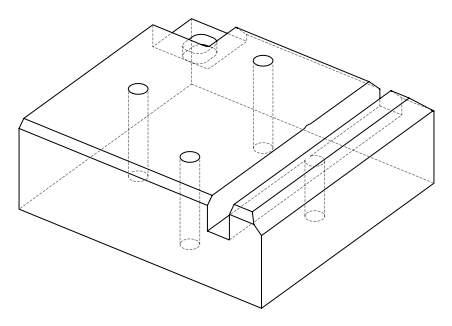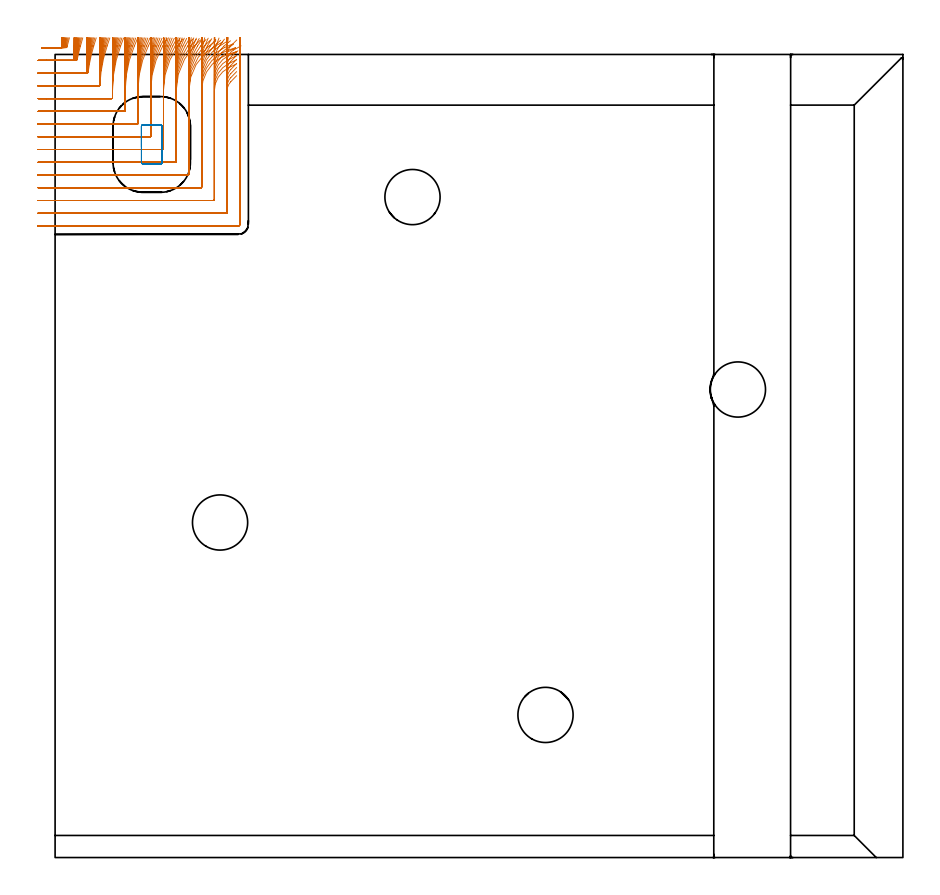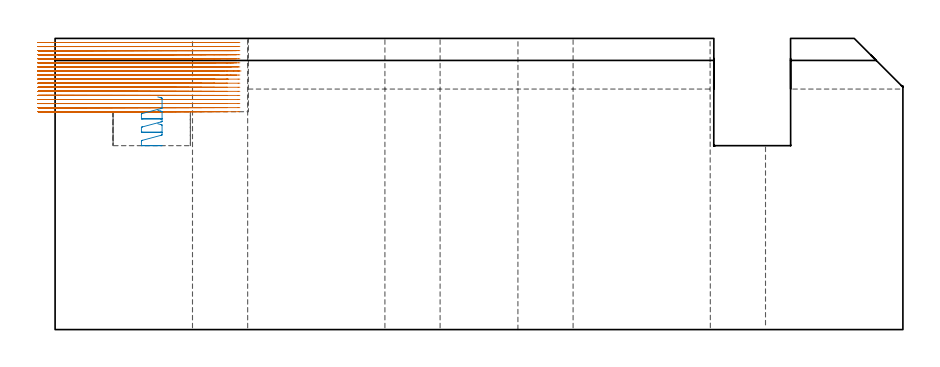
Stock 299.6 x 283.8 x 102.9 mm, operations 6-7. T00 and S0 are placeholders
(PLAN: 24 operations, 15 tool changes, 95.4 min)
(1 AREA_MILL | FG_CHAMFER_SURFACE | UGT0205_001 | 9.46 min | 28813 mm3)
(2 AREA_MILL_1 | FG_CHAMFER_SURFACE_1 | UGT0205_001 | 5.8 min | 7225 mm3)
(3 AREA_MILL_2 | FG_CHAMFER_SURFACE_2 | UGT0205_001 | 2.02 min | 7585 mm3)
(4 AREA_MILL_3 | FG_CHAMFER_SURFACE_3 | UGT0205_001 | 15.46 min | 40186 mm3)
(5 AREA_MILL_4 | FG_CHAMFER_SURFACE_4 | UGT0205_001 | 0.86 min | 931 mm3)
(6 MILL_CORNER_NOTCH_RECTANGULAR | CORNER_NOTCH_RECTANGULAR | NXT0201_008 | Follow Part, ap 1.5, ae 75% | 46.29 min | 111219 mm3)
(7 MILL_RECTANGULAR_POCKET | POCKET_RECTANGULAR_STRAIGHT | UGT0201_094 | Follow Part, ap 5, ae 75% | 0.62 min | 9936 mm3)
(8 MILL_RECTANGULAR_SLOT | SLOT_RECTANGULAR | UGT0201_094 | Follow Part, ap 5, ae 75% | 10.64 min | 289106 mm3)
(9 SPOT_DRILL | STEP1HOLE | NXT0321_9005460120000 | 0.05 min | 0 mm3)
(10 SPOT_DRILL_1 | STEP1HOLE_1 | NXT0321_9005460120000 | 0.05 min | 214 mm3)
(11 SPOT_DRILL_2 | STEP1HOLE_2 | NXT0321_9005460120000 | 0.05 min | 222 mm3)
(12 SPOT_DRILL_3 | STEP1HOLE_3 | NXT0321_9005460120000 | 0.05 min | 203 mm3)
(13 DRILL_BLIND_HOLE_INTO_CENTER | STEP1HOLE | UGT0301_198 | 0.06 min | 0 mm3)
(14 GUN_DRILL_THROUGH_HOLE | STEP1HOLE | UGT0307_003 | 0.52 min | 2437 mm3)
(15 SPADE_DRILL_TO_ENLARGE_THROUGH_HOLE | STEP1HOLE | UGT0306_010 | 0.44 min | 16932 mm3)
(16 DRILL_BLIND_HOLE_INTO_CENTER_1 | STEP1HOLE_1 | UGT0301_198 | 0.06 min | 366 mm3)
(17 GUN_DRILL_THROUGH_HOLE_1 | STEP1HOLE_1 | UGT0307_003 | 0.52 min | 3570 mm3)
(18 SPADE_DRILL_TO_ENLARGE_THROUGH_HOLE_1 | STEP1HOLE_1 | UGT0306_010 | 0.44 min | 26542 mm3)
(19 DRILL_BLIND_HOLE_INTO_CENTER_2 | STEP1HOLE_2 | UGT0301_198 | 0.06 min | 400 mm3)
(20 GUN_DRILL_THROUGH_HOLE_2 | STEP1HOLE_2 | UGT0307_003 | 0.52 min | 3532 mm3)
(21 SPADE_DRILL_TO_ENLARGE_THROUGH_HOLE_2 | STEP1HOLE_2 | UGT0306_010 | 0.44 min | 26570 mm3)
(22 DRILL_BLIND_HOLE_INTO_CENTER_3 | STEP1HOLE_3 | UGT0301_198 | 0.06 min | 433 mm3)
(23 GUN_DRILL_THROUGH_HOLE_3 | STEP1HOLE_3 | UGT0307_003 | 0.52 min | 3557 mm3)
(24 SPADE_DRILL_TO_ENLARGE_THROUGH_HOLE_3 | STEP1HOLE_3 | UGT0306_010 | 0.44 min | 26513 mm3)
(TOOL UGT0205_001 | Chamfer Mill 20 x 3 x 45 deg. | D20 FL50 Z2)
(TOOL NXT0201_008 | ENDMILL 6mm [2P460-0600-NA 1630] | D6 FL26 Z6)
(TOOL UGT0201_094 | End mill 20 mm | D20 FL38 Z4)
(TOOL NXT0321_9005460120000 | NC Spot Drill, 142deg, 12mm, Carbide, Uncoated | D12 PA142 FL30 Z2)
(TOOL UGT0301_198 | Twist Drill 7.9 mm | D7.9 PA118 FL73 Z2)
(TOOL UGT0307_003 | Gun Drill 7 mm | D7 PA130 FL24 Z1)
(TOOL UGT0306_010 | Spade Drill 19.5mm | D19.5 PA132 FL10 Z2)
(OP 6 MILL_CORNER_NOTCH_RECTANGULAR)
G17 G21 G94 G90
T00 M6
G54
G17 G0 G90 X-4.8 Y286.2 S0 M3
G43 Z112.9 H1
Z101.461
G94 G1 X-1.8 F250.
X3.928
G3 X4.214 Y286.423 R0.3
G2 X4.31 Y286.8 R63.
G1 X5.062 Y289.704
G0 Z112.9
X-6. Y281.7
Z101.461
G1 X-3.
X7.539 F500.
G3 X7.83 Y281.94 R0.3
G2 X8.97 Y286.8 R58.5
G1 X9.78 Y289.689 F250.
G0 Z112.9
X-6. Y277.2
Z101.461
G1 X-3.
X11.393 F500.
G3 X11.686 Y277.46 R0.3
G2 X13.659 Y286.8 R54.
G1 X14.536 Y289.669 F250.
G0 Z112.9
X-6. Y272.7
Z101.461
G1 X-3.
X15.543 F500.
G3 X15.839 Y272.984 R0.3
G2 X18.385 Y286.8 R49.5
G1 X19.342 Y289.643 F250.
G0 Z112.9
X-6. Y268.2
Z101.461
G1 X-3.
X20.003 F500.
G3 X20.3 Y268.497 R0.3
G1 Y271.013
G2 X23.16 Y286.8 R45.
G1 X24.212 Y289.609 F250.
G0 Z112.9
X-6. Y263.7
Z101.461
G1 X-3.
X24.503 F500.
G3 X24.8 Y263.997 R0.3
G1 Y271.013
G2 X28.003 Y286.8 R40.5
G1 X29.173 Y289.563 F250.
G0 Z112.9
X-6. Y259.2
Z101.461
G1 X-3.
X29.003 F500.
G3 X29.3 Y259.497 R0.3
G1 Y271.013
G2 X32.946 Y286.8 R36.
G1 X34.262 Y289.496 F250.
G0 Z112.9
X-6. Y254.7
Z101.461
G1 X-3.
X33.503 F500.
G3 X33.8 Y254.997 R0.3
G1 Y271.013
G2 X38.041 Y286.8 R31.5
G1 X39.545 Y289.396 F250.
G0 Z112.9
X-6. Y250.2
Z101.461
G1 X-3.
X38.003 F500.
G3 X38.3 Y250.497 R0.3
G1 Y271.013
G2 X43.396 Y286.8 R27.
G1 X45.15 Y289.234 F250.
G0 Z112.9
X-6. Y245.7
Z101.461
G1 X-3.
X42.503 F500.
G3 X42.8 Y245.997 R0.3
G1 Y271.013
G2 X49.268 Y286.8 R22.5
G1 X51.373 Y288.938 F250.
G0 Z112.9
X-6. Y241.2
Z101.461
G1 X-3.
X47.003 F500.
G3 X47.3 Y241.497 R0.3
G1 Y271.013
G2 X56.652 Y286.8 R18.
G1 X59.283 Y288.241 F250.
G0 Z112.9
X-6. Y236.7
Z101.461
G1 X-3.
X51.502 F500.
G3 X51.8 Y236.998 R0.3
G1 Y271.013
G2 X61.298 Y283.907 R13.5
G1 X64.163 Y284.796 F250.
G0 Z112.9
X-6. Y232.2
Z101.461
G1 X-3.
X56.002 F500.
G3 X56.3 Y232.498 R0.3
G1 Y271.013
G2 X61.3 Y279.076 R9.
G1 X63.987 Y280.409 F250.
G0 Z112.9
X-6. Y227.7
Z101.461
G1 X-3.
X60.502 F500.
G3 X60.8 Y227.998 R0.3
G1 Y271.013
G2 X62.071 Y274.148 R4.5
G1 X64.16 Y276.3 F250.
G0 Z112.9
X-6. Y223.2
Z101.461
G1 X-3.
X64.7 F500.
G3 X65.3 Y223.8 R0.6
G1 Y271.013
Y274.013 F250.
G0 Z112.9
X-4.8 Y286.2
Z100.022
G1 X-1.8
X3.581
G3 X3.868 Y286.429 R0.3
G2 X3.954 Y286.8 R63.
G1 X4.637 Y289.721
G0 Z112.9
X-6. Y281.7
Z100.022
G1 X-3.
X7.283 F500.
G3 X7.575 Y281.947 R0.3
G2 X8.585 Y286.8 R58.5
G1 X9.32 Y289.708 F250.
G0 Z112.9
X-6. Y277.2
Z100.022
G1 X-3.
X11.238 F500.
G3 X11.533 Y277.468 R0.3
G2 X13.239 Y286.8 R54.
G1 X14.036 Y289.692 F250.
G0 Z112.9
X-6. Y272.7
Z100.022
G1 X-3.
X15.507 F500.
G3 X15.803 Y272.993 R0.3
G2 X17.923 Y286.8 R49.5
G1 X18.792 Y289.671 F250.
G0 Z112.9
X-6. Y268.2
Z100.022
G1 X-3.
X20.003 F500.
G3 X20.3 Y268.497 R0.3
G1 Y272.46
G2 X22.646 Y286.8 R45.
G1 X23.602 Y289.644 F250.
G0 Z112.9
X-6. Y263.7
Z100.022
G1 X-3.
X24.503 F500.
G3 X24.8 Y263.997 R0.3
G1 Y272.46
G2 X27.424 Y286.8 R40.5
G1 X28.486 Y289.606 F250.
G0 Z112.9
X-6. Y259.2
Z100.022
G1 X-3.
X29.003 F500.
G3 X29.3 Y259.497 R0.3
G1 Y272.46
G2 X32.28 Y286.8 R36.
G1 X33.475 Y289.552 F250.
G0 Z112.9
X-6. Y254.7
Z100.022
G1 X-3.
X33.503 F500.
G3 X33.8 Y254.997 R0.3
G1 Y272.46
G2 X37.254 Y286.8 R31.5
G1 X38.619 Y289.471 F250.
G0 Z112.9
X-6. Y250.2
Z100.022
G1 X-3.
X38.003 F500.
G3 X38.3 Y250.497 R0.3
G1 Y272.46
G2 X42.423 Y286.8 R27.
G1 X44.017 Y289.342 F250.
G0 Z112.9
X-6. Y245.7
Z100.022
G1 X-3.
X42.503 F500.
G3 X42.8 Y245.997 R0.3
G1 Y272.46
G2 X47.962 Y286.8 R22.5
G1 X49.874 Y289.112 F250.
G0 Z112.9
X-6. Y241.2
Z100.022
G1 X-3.
X47.003 F500.
G3 X47.3 Y241.497 R0.3
G1 Y272.46
G2 X54.421 Y286.8 R18.
G1 X56.811 Y288.613 F250.
G0 Z112.9
X-6. Y236.7
Z100.022
G1 X-3.
X51.502 F500.
G3 X51.8 Y236.998 R0.3
G1 Y272.46
G2 X60.935 Y285.234 R13.5
G1 X63.774 Y286.204 F250.
G0 Z112.9
X-6. Y232.2
Z100.022
G1 X-3.
X56.002 F500.
G3 X56.3 Y232.498 R0.3
G1 Y272.46
G2 X61.3 Y280.522 R9.
G1 X63.987 Y281.855 F250.
G0 Z112.9
X-6. Y227.7
Z100.022
G1 X-3.
X60.502 F500.
G3 X60.8 Y227.998 R0.3
G1 Y272.46
G2 X62.072 Y275.595 R4.5
G1 X64.162 Y277.747 F250.
G0 Z112.9
X-6. Y223.2
Z100.022
G1 X-3.
X64.7 F500.
G3 X65.3 Y223.8 R0.6
G1 Y272.46
Y275.46 F250.
G0 Z112.9
X-4.8 Y286.2
Z98.583
G1 X-1.8
X3.271
G3 X3.56 Y286.436 R0.3
G2 X3.635 Y286.8 R63.
G1 X4.249 Y289.736
G0 Z112.9
X-6. Y281.7
Z98.583
G1 X-3.
X7.065 F500.
G3 X7.357 Y281.955 R0.3
G2 X8.24 Y286.8 R58.5
G1 X8.902 Y289.726 F250.
G0 Z112.9
X-6. Y277.2
Z98.583
G1 X-3.
X11.123 F500.
G3 X11.419 Y277.476 R0.3
G2 X12.864 Y286.8 R54.
G1 X13.58 Y289.713 F250.
G0 Z112.9
X-6. Y272.7
Z98.583
G1 X-3.
X15.504 F500.
G3 X15.8 Y272.996 R0.3
G1 Y273.899
G2 X17.511 Y286.8 R49.5
G1 X18.293 Y289.696 F250.
G0 Z112.9
X-6. Y268.2
Z98.583
G1 X-3.
X20.003 F500.
G3 X20.3 Y268.497 R0.3
G1 Y273.899
G2 X22.189 Y286.8 R45.
G1 X23.049 Y289.674 F250.
G0 Z112.9
X-6. Y263.7
Z98.583
G1 X-3.
X24.503 F500.
G3 X24.8 Y263.997 R0.3
G1 Y273.899
G2 X26.91 Y286.8 R40.5
G1 X27.865 Y289.644 F250.
G0 Z112.9
X-6. Y259.2
Z98.583
G1 X-3.
X29.003 F500.
G3 X29.3 Y259.497 R0.3
G1 Y273.899
G2 X31.691 Y286.8 R36.
G1 X32.766 Y289.601 F250.
G0 Z112.9
X-6. Y254.7
Z98.583
G1 X-3.
X33.503 F500.
G3 X33.8 Y254.997 R0.3
G1 Y273.899
G2 X36.563 Y286.8 R31.5
G1 X37.792 Y289.537 F250.
G0 Z112.9
X-6. Y250.2
Z98.583
G1 X-3.
X38.003 F500.
G3 X38.3 Y250.497 R0.3
G1 Y273.899
G2 X41.581 Y286.8 R27.
G1 X43.015 Y289.435 F250.
G0 Z112.9
X-6. Y245.7
Z98.583
G1 X-3.
X42.503 F500.
G3 X42.8 Y245.997 R0.3
G1 Y273.899
G2 X46.866 Y286.8 R22.5
G1 X48.586 Y289.258 F250.
G0 Z112.9
X-6. Y241.2
Z98.583
G1 X-3.
X47.003 F500.
G3 X47.3 Y241.497 R0.3
G1 Y273.899
G2 X52.747 Y286.8 R18.
G1 X54.897 Y288.892 F250.
G0 Z112.9
X-6. Y236.7
Z98.583
G1 X-3.
X51.502 F500.
G3 X51.8 Y236.998 R0.3
G1 Y273.899
G2 X59.961 Y286.299 R13.5
G1 X62.716 Y287.485 F250.
G0 Z112.9
X-6. Y232.2
Z98.583
G1 X-3.
X56.002 F500.
G3 X56.3 Y232.498 R0.3
G1 Y273.899
G2 X61.3 Y281.962 R9.
G1 X63.987 Y283.295 F250.
G0 Z112.9
X-6. Y227.7
Z98.583
G1 X-3.
X60.502 F500.
G3 X60.8 Y227.998 R0.3
G1 Y273.899
G2 X62.071 Y277.034 R4.5
G1 X64.161 Y279.186 F250.
G0 Z112.9
X-6. Y223.2
Z98.583
G1 X-3.
X64.7 F500.
G3 X65.3 Y223.8 R0.6
G1 Y273.899
Y276.899 F250.
G0 Z112.9
X-4.8 Y286.2
Z97.144
G1 X-1.8
X2.996
G3 X3.287 Y286.443 R0.3
G2 X3.352 Y286.8 R63.
G1 X3.897 Y289.75
G0 Z112.9
X-6. Y281.7
Z97.144
G1 X-3.
X6.883 F500.
G3 X7.176 Y281.962 R0.3
G2 X7.934 Y286.8 R58.5
G1 X8.522 Y289.742 F250.
G0 Z112.9
X-6. Y277.2
Z97.144
G1 X-3.
X11.047 F500.
G3 X11.343 Y277.484 R0.3
G2 X12.531 Y286.8 R54.
G1 X13.167 Y289.732 F250.
G0 Z112.9
X-6. Y272.7
Z97.144
G1 X-3.
X15.504 F500.
G3 X15.8 Y272.996 R0.3
G1 Y275.337
G2 X17.145 Y286.8 R49.5
G1 X17.84 Y289.718 F250.
G0 Z112.9
X-6. Y268.2
Z97.144
G1 X-3.
X20.003 F500.
G3 X20.3 Y268.497 R0.3
G1 Y275.337
G2 X21.784 Y286.8 R45.
G1 X22.549 Y289.701 F250.
G0 Z112.9
X-6. Y263.7
Z97.144
G1 X-3.
X24.503 F500.
G3 X24.8 Y263.997 R0.3
G1 Y275.337
G2 X26.456 Y286.8 R40.5
G1 X27.305 Y289.677 F250.
G0 Z112.9
X-6. Y259.2
Z97.144
G1 X-3.
X29.003 F500.
G3 X29.3 Y259.497 R0.3
G1 Y275.337
G2 X31.174 Y286.8 R36.
G1 X32.129 Y289.644 F250.
G0 Z112.9
X-6. Y254.7
Z97.144
G1 X-3.
X33.503 F500.
G3 X33.8 Y254.997 R0.3
G1 Y275.337
G2 X35.96 Y286.8 R31.5
G1 X37.051 Y289.594 F250.
G0 Z112.9
X-6. Y250.2
Z97.144
G1 X-3.
X38.003 F500.
G3 X38.3 Y250.497 R0.3
G1 Y275.337
G2 X40.854 Y286.8 R27.
G1 X42.128 Y289.516 F250.
G0 Z112.9
X-6. Y245.7
Z97.144
G1 X-3.
X42.503 F500.
G3 X42.8 Y245.997 R0.3
G1 Y275.337
G2 X45.939 Y286.8 R22.5
G1 X47.467 Y289.382 F250.
G0 Z112.9
X-6. Y241.2
Z97.144
G1 X-3.
X47.003 F500.
G3 X47.3 Y241.497 R0.3
G1 Y275.337
G2 X51.422 Y286.8 R18.
G1 X53.332 Y289.113 F250.
G0 Z112.9
X-6. Y236.7
Z97.144
G1 X-3.
X51.502 F500.
G3 X51.8 Y236.998 R0.3
G1 Y275.337
G2 X58.168 Y286.8 R13.5
G1 X60.716 Y288.385 F250.
G0 Z112.9
X-6. Y232.2
Z97.144
G1 X-3.
X56.002 F500.
G3 X56.3 Y232.498 R0.3
G1 Y275.337
G2 X61.3 Y283.4 R9.
G1 X63.987 Y284.733 F250.
G0 Z112.9
X-6. Y227.7
Z97.144
G1 X-3.
X60.502 F500.
G3 X60.8 Y227.998 R0.3
G1 Y275.337
G2 X62.073 Y278.474 R4.5
G1 X64.164 Y280.625 F250.
G0 Z112.9
X-6. Y223.2
Z97.144
G1 X-3.
X64.7 F500.
G3 X65.3 Y223.8 R0.6
G1 Y275.337
Y278.337 F250.
G0 Z112.9
X-4.8 Y286.2
Z95.705
G1 X-1.8
X2.756
G3 X3.048 Y286.45 R0.3
G2 X3.104 Y286.8 R63.
G1 X3.581 Y289.762
G0 Z112.9
X-6. Y281.7
Z95.705
G1 X-3.
X6.737 F500.
G3 X7.031 Y281.969 R0.3
G2 X7.666 Y286.8 R58.5
G1 X8.181 Y289.756 F250.
G0 Z112.9
X-6. Y277.2
Z95.705
G1 X-3.
X11.009 F500.
G3 X11.305 Y277.492 R0.3
G2 X12.24 Y286.8 R54.
G1 X12.797 Y289.748 F250.
G0 Z112.9
X-6. Y272.7
Z95.705
G1 X-3.
X15.504 F500.
G3 X15.8 Y272.996 R0.3
G1 Y276.77
G2 X16.827 Y286.8 R49.5
G1 X17.435 Y289.738 F250.
G0 Z112.9
X-6. Y268.2
Z95.705
G1 X-3.
X20.003 F500.
G3 X20.3 Y268.497 R0.3
G1 Y276.77
G2 X21.432 Y286.8 R45.
G1 X22.101 Y289.725 F250.
G0 Z112.9
X-6. Y263.7
Z95.705
G1 X-3.
X24.503 F500.
G3 X24.8 Y263.997 R0.3
G1 Y276.77
G2 X26.062 Y286.8 R40.5
G1 X26.805 Y289.707 F250.
G0 Z112.9
X-6. Y259.2
Z95.705
G1 X-3.
X29.003 F500.
G3 X29.3 Y259.497 R0.3
G1 Y276.77
G2 X30.725 Y286.8 R36.
G1 X31.561 Y289.681 F250.
G0 Z112.9
X-6. Y254.7
Z95.705
G1 X-3.
X33.503 F500.
G3 X33.8 Y254.997 R0.3
G1 Y276.77
G2 X35.439 Y286.8 R31.5
G1 X36.395 Y289.644 F250.
G0 Z112.9
X-6. Y250.2
Z95.705
G1 X-3.
X38.003 F500.
G3 X38.3 Y250.497 R0.3
G1 Y276.77
G2 X40.232 Y286.8 R27.
G1 X41.346 Y289.585 F250.
G0 Z112.9
X-6. Y245.7
Z95.705
G1 X-3.
X42.503 F500.
G3 X42.8 Y245.997 R0.3
G1 Y276.77
G2 X45.159 Y286.8 R22.5
G1 X46.496 Y289.485 F250.
G0 Z112.9
X-6. Y241.2
Z95.705
G1 X-3.
X47.003 F500.
G3 X47.3 Y241.497 R0.3
G1 Y276.77
G2 X50.353 Y286.8 R18.
G1 X52.025 Y289.291 F250.
G0 Z112.9
X-6. Y236.7
Z95.705
G1 X-3.
X51.502 F500.
G3 X51.8 Y236.998 R0.3
G1 Y276.77
G2 X56.264 Y286.8 R13.5
G1 X58.493 Y288.808 F250.
G0 Z112.9
X-6. Y232.2
Z95.705
G1 X-3.
X56.002 F500.
G3 X56.3 Y232.498 R0.3
G1 Y276.77
G2 X61.145 Y284.753 R9.
G1 X63.806 Y286.139 F250.
G0 Z112.9
X-6. Y227.7
Z95.705
G1 X-3.
X60.502 F500.
G3 X60.8 Y227.998 R0.3
G1 Y276.77
G2 X62.071 Y279.904 R4.5
G1 X64.16 Y282.057 F250.
G0 Z112.9
X-6. Y223.2
Z95.705
G1 X-3.
X64.7 F500.
G3 X65.3 Y223.8 R0.6
G1 Y276.77
Y279.77 F250.
G0 Z112.9
X-4.8 Y286.2
Z94.267
G1 X-1.8
X2.55
G3 X2.842 Y286.457 R0.3
G2 X2.889 Y286.8 R63.
G1 X3.298 Y289.772
G0 Z112.9
X-6. Y281.7
Z94.267
G1 X-3.
X6.626 F500.
G3 X6.922 Y281.977 R0.3
G2 X7.434 Y286.8 R58.5
G1 X7.875 Y289.767 F250.
G0 Z112.9
X-6. Y277.2
Z94.267
G1 X-3.
X11.004 F500.
G3 X11.3 Y277.496 R0.3
G1 Y278.208
G2 X11.988 Y286.8 R54.
G1 X12.465 Y289.762 F250.
G0 Z112.9
X-6. Y272.7
Z94.267
G1 X-3.
X15.504 F500.
G3 X15.8 Y272.996 R0.3
G1 Y278.208
G2 X16.551 Y286.8 R49.5
G1 X17.072 Y289.754 F250.
G0 Z112.9
X-6. Y268.2
Z94.267
G1 X-3.
X20.003 F500.
G3 X20.3 Y268.497 R0.3
G1 Y278.208
G2 X21.128 Y286.8 R45.
G1 X21.701 Y289.745 F250.
G0 Z112.9
X-6. Y263.7
Z94.267
G1 X-3.
X24.503 F500.
G3 X24.8 Y263.997 R0.3
G1 Y278.208
G2 X25.722 Y286.8 R40.5
G1 X26.358 Y289.732 F250.
G0 Z112.9
X-6. Y259.2
Z94.267
G1 X-3.
X29.003 F500.
G3 X29.3 Y259.497 R0.3
G1 Y278.208
G2 X30.34 Y286.8 R36.
G1 X31.056 Y289.713 F250.
G0 Z112.9
X-6. Y254.7
Z94.267
G1 X-3.
X33.503 F500.
G3 X33.8 Y254.997 R0.3
G1 Y278.208
G2 X34.994 Y286.8 R31.5
G1 X35.813 Y289.686 F250.
G0 Z112.9
X-6. Y250.2
Z94.267
G1 X-3.
X38.003 F500.
G3 X38.3 Y250.497 R0.3
G1 Y278.208
G2 X39.704 Y286.8 R27.
G1 X40.658 Y289.644 F250.
G0 Z112.9
X-6. Y245.7
Z94.267
G1 X-3.
X42.503 F500.
G3 X42.8 Y245.997 R0.3
G1 Y278.208
G2 X44.505 Y286.8 R22.5
G1 X45.651 Y289.573 F250.
G0 Z112.9
X-6. Y241.2
Z94.267
G1 X-3.
X47.003 F500.
G3 X47.3 Y241.497 R0.3
G1 Y278.208
G2 X49.483 Y286.8 R18.
G1 X50.915 Y289.436 F250.
G0 Z112.9
X-6. Y236.7
Z94.267
G1 X-3.
X51.502 F500.
G3 X51.8 Y236.998 R0.3
G1 Y278.208
G2 X54.887 Y286.8 R13.5
G1 X56.797 Y289.114 F250.
G0 Z112.9
X-6. Y232.2
Z94.267
G1 X-3.
X56.002 F500.
G3 X56.3 Y232.498 R0.3
G1 Y278.208
G2 X60.522 Y285.835 R9.
G1 X63.064 Y287.428 F250.
G0 Z112.9
X-6. Y227.7
Z94.267
G1 X-3.
X60.502 F500.
G3 X60.8 Y227.998 R0.3
G1 Y278.208
G2 X62.073 Y281.345 R4.5
G1 X64.165 Y283.496 F250.
G0 Z112.9
X-6. Y223.2
Z94.267
G1 X-3.
X64.7 F500.
G3 X65.3 Y223.8 R0.6
G1 Y278.208
Y281.208 F250.
G0 Z112.9
X-4.8 Y286.2
Z92.828
G1 X-1.8
X2.366
G3 X2.66 Y286.464 R0.3
G2 X2.696 Y286.8 R63.
G1 X3.033 Y289.781
G0 Z112.9
X-6. Y281.7
Z92.828
G1 X-3.
X6.547 F500.
G3 X6.843 Y281.985 R0.3
G2 X7.227 Y286.8 R58.5
G1 X7.589 Y289.778 F250.
G0 Z112.9
X-6. Y277.2
Z92.828
G1 X-3.
X11.004 F500.
G3 X11.3 Y277.496 R0.3
G1 Y279.743
G2 X11.763 Y286.8 R54.
G1 X12.155 Y289.774 F250.
G0 Z112.9
X-6. Y272.7
Z92.828
G1 X-3.
X15.504 F500.
G3 X15.8 Y272.996 R0.3
G1 Y279.743
G2 X16.306 Y286.8 R49.5
G1 X16.733 Y289.769 F250.
G0 Z112.9
X-6. Y268.2
Z92.828
G1 X-3.
X20.003 F500.
G3 X20.3 Y268.497 R0.3
G1 Y279.743
G2 X20.857 Y286.8 R45.
G1 X21.327 Y289.763 F250.
G0 Z112.9
X-6. Y263.7
Z92.828
G1 X-3.
X24.503 F500.
G3 X24.8 Y263.997 R0.3
G1 Y279.743
G2 X25.42 Y286.8 R40.5
G1 X25.942 Y289.754 F250.
G0 Z112.9
X-6. Y259.2
Z92.828
G1 X-3.
X29.003 F500.
G3 X29.3 Y259.497 R0.3
G1 Y279.743
G2 X29.998 Y286.8 R36.
G1 X30.587 Y289.742 F250.
G0 Z112.9
X-6. Y254.7
Z92.828
G1 X-3.
X33.503 F500.
G3 X33.8 Y254.997 R0.3
G1 Y279.743
G2 X34.601 Y286.8 R31.5
G1 X35.273 Y289.724 F250.
G0 Z112.9
X-6. Y250.2
Z92.828
G1 X-3.
X38.003 F500.
G3 X38.3 Y250.497 R0.3
G1 Y279.743
G2 X39.239 Y286.8 R27.
G1 X40.023 Y289.696 F250.
G0 Z112.9
X-6. Y245.7
Z92.828
G1 X-3.
X42.503 F500.
G3 X42.8 Y245.997 R0.3
G1 Y279.743
G2 X43.935 Y286.8 R22.5
G1 X44.876 Y289.649 F250.
G0 Z112.9
X-6. Y241.2
Z92.828
G1 X-3.
X47.003 F500.
G3 X47.3 Y241.497 R0.3
G1 Y279.743
G2 X48.741 Y286.8 R18.
G1 X49.917 Y289.56 F250.
G0 Z112.9
X-6. Y236.7
Z92.828
G1 X-3.
X51.502 F500.
G3 X51.8 Y236.998 R0.3
G1 Y279.743
G2 X53.791 Y286.8 R13.5
G1 X55.359 Y289.358 F250.
G0 Z112.9
X-6. Y232.2
Z92.828
G1 X-3.
X56.002 F500.
G3 X56.3 Y232.498 R0.3
G1 Y279.743
G2 X59.649 Y286.748 R9.
G1 X61.984 Y288.632 F250.
G0 Z112.9
X-6. Y227.7
Z92.828
G1 X-3.
X60.502 F500.
G3 X60.8 Y227.998 R0.3
G1 Y279.743
G2 X62.364 Y283.153 R4.5
G1 X64.637 Y285.111 F250.
G0 Z112.9
X-6. Y223.2
Z92.828
G1 X-3.
X64.7 F500.
G3 X65.3 Y223.8 R0.6
G1 Y279.743
Y282.743 F250.
G0 Z112.9
X-4.8 Y286.2
Z91.389
G1 X-1.8
X2.206
G3 X2.5 Y286.472 R0.3
G2 X2.528 Y286.8 R63.
G1 X2.782 Y289.789
G0 Z112.9
X-6. Y281.7
Z91.389
G1 X-3.
X6.507 F500.
G3 X6.803 Y281.993 R0.3
G2 X7.045 Y286.8 R58.5
G1 X7.319 Y289.787 F250.
G0 Z112.9
X-6. Y277.2
Z91.389
G1 X-3.
X11.004 F500.
G3 X11.3 Y277.496 R0.3
G1 Y281.45
G2 X11.566 Y286.8 R54.
G1 X11.863 Y289.785 F250.
G0 Z112.9
X-6. Y272.7
Z91.389
G1 X-3.
X15.504 F500.
G3 X15.8 Y272.996 R0.3
G1 Y281.45
G2 X16.09 Y286.8 R49.5
G1 X16.414 Y289.782 F250.
G0 Z112.9
X-6. Y268.2
Z91.389
G1 X-3.
X20.003 F500.
G3 X20.3 Y268.497 R0.3
G1 Y281.45
G2 X20.619 Y286.8 R45.
G1 X20.976 Y289.779 F250.
G0 Z112.9
X-6. Y263.7
Z91.389
G1 X-3.
X24.503 F500.
G3 X24.8 Y263.997 R0.3
G1 Y281.45
G2 X25.155 Y286.8 R40.5
G1 X25.551 Y289.774 F250.
G0 Z112.9
X-6. Y259.2
Z91.389
G1 X-3.
X29.003 F500.
G3 X29.3 Y259.497 R0.3
G1 Y281.45
G2 X29.7 Y286.8 R36.
G1 X30.145 Y289.767 F250.
G0 Z112.9
X-6. Y254.7
Z91.389
G1 X-3.
X33.503 F500.
G3 X33.8 Y254.997 R0.3
G1 Y281.45
G2 X34.258 Y286.8 R31.5
G1 X34.767 Y289.756 F250.
G0 Z112.9
X-6. Y250.2
Z91.389
G1 X-3.
X38.003 F500.
G3 X38.3 Y250.497 R0.3
G1 Y281.45
G2 X38.835 Y286.8 R27.
G1 X39.43 Y289.741 F250.
G0 Z112.9
X-6. Y245.7
Z91.389
G1 X-3.
X42.503 F500.
G3 X42.8 Y245.997 R0.3
G1 Y281.45
G2 X43.445 Y286.8 R22.5
G1 X44.158 Y289.714 F250.
G0 Z112.9
X-6. Y241.2
Z91.389
G1 X-3.
X47.003 F500.
G3 X47.3 Y241.497 R0.3
G1 Y281.45
G2 X48.113 Y286.8 R18.
G1 X49.005 Y289.664 F250.
G0 Z112.9
X-6. Y236.7
Z91.389
G1 X-3.
X51.502 F500.
G3 X51.8 Y236.998 R0.3
G1 Y281.45
G2 X52.905 Y286.8 R13.5
G1 X54.094 Y289.554 F250.
G0 Z112.9
X-6. Y232.2
Z91.389
G1 X-3.
X56.002 F500.
G3 X56.3 Y232.498 R0.3
G1 Y281.45
G2 X58.062 Y286.8 R9.
G1 X59.846 Y289.213 F250.
G0 Z112.9
X-6. Y227.7
Z91.389
G1 X-3.
X60.502 F500.
G3 X60.8 Y227.998 R0.3
G1 Y281.45
G2 X63.105 Y285.379 R4.5
G1 X65.724 Y286.842 F250.
G0 Z112.9
X-6. Y223.2
Z91.389
G1 X-3.
X64.7 F500.
G3 X65.3 Y223.8 R0.6
G1 Y281.45
Y284.45 F250.
G0 Z112.9
X-4.8 Y286.2
Z89.95
G1 X-1.8
X2.069
G3 X2.364 Y286.482 R0.3
G2 X2.38 Y286.8 R63.
G1 X2.53 Y289.796
G0 Z112.9
X-6. Y281.7
Z89.95
G1 X-3.
X6.504 F500.
G3 X6.8 Y281.996 R0.3
G1 Y283.636
G2 X6.886 Y286.8 R58.5
G1 X7.048 Y289.796 F250.
G0 Z112.9
X-6. Y277.2
Z89.95
G1 X-3.
X11.004 F500.
G3 X11.3 Y277.496 R0.3
G1 Y283.636
G2 X11.393 Y286.8 R54.
G1 X11.569 Y289.795 F250.
G0 Z112.9
X-6. Y272.7
Z89.95
G1 X-3.
X15.504 F500.
G3 X15.8 Y272.996 R0.3
G1 Y283.636
G2 X15.901 Y286.8 R49.5
G1 X16.093 Y289.794 F250.
G0 Z112.9
X-6. Y268.2
Z89.95
G1 X-3.
X20.003 F500.
G3 X20.3 Y268.497 R0.3
G1 Y283.636
G2 X20.411 Y286.8 R45.
G1 X20.622 Y289.793 F250.
G0 Z112.9
X-6. Y263.7
Z89.95
G1 X-3.
X24.503 F500.
G3 X24.8 Y263.997 R0.3
G1 Y283.636
G2 X24.924 Y286.8 R40.5
G1 X25.158 Y289.791 F250.
G0 Z112.9
X-6. Y259.2
Z89.95
G1 X-3.
X29.003 F500.
G3 X29.3 Y259.497 R0.3
G1 Y283.636
G2 X29.439 Y286.8 R36.
G1 X29.703 Y289.788 F250.
G0 Z112.9
X-6. Y254.7
Z89.95
G1 X-3.
X33.503 F500.
G3 X33.8 Y254.997 R0.3
G1 Y283.636
G2 X33.959 Y286.8 R31.5
G1 X34.261 Y289.785 F250.
G0 Z112.9
X-6. Y250.2
Z89.95
G1 X-3.
X38.003 F500.
G3 X38.3 Y250.497 R0.3
G1 Y283.636
G2 X38.486 Y286.8 R27.
G1 X38.838 Y289.779 F250.
G0 Z112.9
X-6. Y245.7
Z89.95
G1 X-3.
X42.503 F500.
G3 X42.8 Y245.997 R0.3
G1 Y283.636
G2 X43.024 Y286.8 R22.5
G1 X43.446 Y289.77 F250.
G0 Z112.9
X-6. Y241.2
Z89.95
G1 X-3.
X47.003 F500.
G3 X47.3 Y241.497 R0.3
G1 Y283.636
G2 X47.58 Y286.8 R18.
G1 X48.108 Y289.753 F250.
G0 Z112.9
X-6. Y236.7
Z89.95
G1 X-3.
X51.502 F500.
G3 X51.8 Y236.998 R0.3
G1 Y283.636
G2 X52.176 Y286.8 R13.5
G1 X52.879 Y289.716 F250.
G0 Z112.9
X-6. Y232.2
Z89.95
G1 X-3.
X56.002 F500.
G3 X56.3 Y232.498 R0.3
G1 Y283.636
G2 X56.875 Y286.8 R9.
G1 X57.929 Y289.608 F250.
G0 Z112.9
X-6. Y227.7
Z89.95
G1 X-3.
X60.502 F500.
G3 X60.8 Y227.998 R0.3
G1 Y283.636
G2 X62.1 Y286.799 R4.5
G1 X64.209 Y288.933 F250.
G0 Z112.9
X-6. Y223.2
Z89.95
G1 X-3.
X64.7 F500.
G3 X65.3 Y223.8 R0.6
G1 Y283.636
Y286.636 F250.
G0 Z112.9
X-4.8 Y286.2
Z88.511
G1 X-1.8
X2.005
G3 X2.301 Y286.495 R0.3
G2 X2.303 Y286.8 R63.
G1 X2.33 Y289.8
G0 Z112.9
X-6. Y281.7
Z88.511
G1 X-3.
X6.504 F500.
G3 X6.8 Y281.996 R0.3
G1 Y286.223
G2 X6.803 Y286.8 R58.5
G1 X6.832 Y289.8 F250.
G0 Z112.9
X-6. Y277.2
Z88.511
G1 X-3.
X11.004 F500.
G3 X11.3 Y277.496 R0.3
G1 Y286.223
G2 X11.303 Y286.8 R54.
G1 X11.335 Y289.8 F250.
G0 Z112.9
X-6. Y272.7
Z88.511
G1 X-3.
X15.504 F500.
G3 X15.8 Y272.996 R0.3
G1 Y286.223
G2 X15.803 Y286.8 R49.5
G1 X15.838 Y289.8 F250.
G0 Z112.9
X-6. Y268.2
Z88.511
G1 X-3.
X20.003 F500.
G3 X20.3 Y268.497 R0.3
G1 Y286.223
G2 X20.304 Y286.8 R45.
G1 X20.342 Y289.8 F250.
G0 Z112.9
X-6. Y263.7
Z88.511
G1 X-3.
X24.503 F500.
G3 X24.8 Y263.997 R0.3
G1 Y286.223
G2 X24.804 Y286.8 R40.5
G1 X24.847 Y289.8 F250.
G0 Z112.9
X-6. Y259.2
Z88.511
G1 X-3.
X29.003 F500.
G3 X29.3 Y259.497 R0.3
G1 Y286.223
G2 X29.305 Y286.8 R36.
G1 X29.353 Y289.8 F250.
G0 Z112.9
X-6. Y254.7
Z88.511
G1 X-3.
X33.503 F500.
G3 X33.8 Y254.997 R0.3
G1 Y286.223
G2 X33.805 Y286.8 R31.5
G1 X33.86 Y289.8 F250.
G0 Z112.9
X-6. Y250.2
Z88.511
G1 X-3.
X38.003 F500.
G3 X38.3 Y250.497 R0.3
G1 Y286.223
G2 X38.306 Y286.8 R27.
G1 X38.37 Y289.799 F250.
G0 Z112.9
X-6. Y245.7
Z88.511
G1 X-3.
X42.503 F500.
G3 X42.8 Y245.997 R0.3
G1 Y286.223
G2 X42.807 Y286.8 R22.5
G1 X42.884 Y289.799 F250.
G0 Z112.9
X-6. Y241.2
Z88.511
G1 X-3.
X47.003 F500.
G3 X47.3 Y241.497 R0.3
G1 Y286.223
G2 X47.309 Y286.8 R18.
G1 X47.405 Y289.798 F250.
G0 Z112.9
X-6. Y236.7
Z88.511
G1 X-3.
X51.502 F500.
G3 X51.8 Y236.998 R0.3
G1 Y286.223
G2 X51.812 Y286.8 R13.5
G1 X51.94 Y289.797 F250.
G0 Z112.9
X-6. Y232.2
Z88.511
G1 X-3.
X56.002 F500.
G3 X56.3 Y232.498 R0.3
G1 Y286.223
G2 X56.318 Y286.8 R9.
G1 X56.511 Y289.794 F250.
G0 Z112.9
X-6. Y227.7
Z88.511
G1 X-3.
X60.502 F500.
G3 X60.8 Y227.998 R0.3
G1 Y286.223
G2 X60.837 Y286.8 R4.5
G1 X61.222 Y289.775 F250.
G0 Z112.9
X-6. Y223.2
Z88.511
G1 X-3.
X64.7 F500.
G3 X65.3 Y223.8 R0.6
G1 Y286.223
Y289.223 F250.
G0 Z112.9
X-4.8 Y286.2
Z87.072
G1 X-1.8
X2.004
G3 X2.3 Y286.496 R0.3
G2 X2.299 Y286.8 R63.
G1 X2.3 Y289.8
G0 Z112.9
X-6. Y281.7
Z87.072
G1 X-3.
X6.504 F500.
G3 X6.8 Y281.996 R0.3
G1 Y286.496
Y286.8
X6.801 Y289.8 F250.
G0 Z112.9
X-6. Y277.2
Z87.072
G1 X-3.
X11.004 F500.
G3 X11.3 Y277.496 R0.3
G1 Y281.996
Y286.8
X11.301 Y289.8 F250.
G0 Z112.9
X-6. Y272.7
Z87.072
G1 X-3.
X15.504 F500.
G3 X15.8 Y272.996 R0.3
G1 Y277.496
Y286.8
X15.801 Y289.8 F250.
G0 Z112.9
X-6. Y268.2
Z87.072
G1 X-3.
X20.003 F500.
G3 X20.3 Y268.497 R0.3
G1 Y272.996
Y286.8
X20.301 Y289.8 F250.
G0 Z112.9
X-6. Y263.7
Z87.072
G1 X-3.
X24.503 F500.
G3 X24.8 Y263.997 R0.3
G1 Y268.497
Y286.8
X24.801 Y289.8 F250.
G0 Z112.9
X-6. Y259.2
Z87.072
G1 X-3.
X29.003 F500.
G3 X29.3 Y259.497 R0.3
G1 Y263.997
Y286.8
X29.301 Y289.8 F250.
G0 Z112.9
X-6. Y254.7
Z87.072
G1 X-3.
X33.503 F500.
G3 X33.8 Y254.997 R0.3
G1 Y259.497
Y286.8
X33.801 Y289.8 F250.
G0 Z112.9
X-6. Y250.2
Z87.072
G1 X-3.
X38.003 F500.
G3 X38.3 Y250.497 R0.3
G1 Y254.997
Y286.8
X38.301 Y289.8 F250.
G0 Z112.9
X-6. Y245.7
Z87.072
G1 X-3.
X42.503 F500.
G3 X42.8 Y245.997 R0.3
G1 Y250.497
Y286.8
X42.802 Y289.8 F250.
G0 Z112.9
X-6. Y241.2
Z87.072
G1 X-3.
X47.003 F500.
G3 X47.3 Y241.497 R0.3
G1 Y245.997
Y286.8
X47.302 Y289.8 F250.
G0 Z112.9
X-6. Y236.7
Z87.072
G1 X-3.
X51.502 F500.
G3 X51.8 Y236.998 R0.3
G1 Y241.497
Y286.8
X51.803 Y289.8 F250.
G0 Z112.9
X-6. Y232.2
Z87.072
G1 X-3.
X56.002 F500.
G3 X56.3 Y232.498 R0.3
G1 Y236.998
Y286.8
X56.304 Y289.8 F250.
G0 Z112.9
X-6. Y227.7
Z87.072
G1 X-3.
X60.502 F500.
G3 X60.8 Y227.998 R0.3
G1 Y232.498
Y286.8
X60.808 Y289.8 F250.
G0 Z112.9
X-6. Y223.2
Z87.072
G1 X-3.
X64.7 F500.
G3 X65.3 Y223.8 R0.6
G1 Y286.789
Y289.789 F250.
G0 Z112.9
X-4.8 Y286.2
Z85.633
G1 X-1.8
X2.004
G3 X2.3 Y286.496 R0.3
G2 X2.299 Y286.8 R63.
G1 Y289.8
G0 Z112.9
X-6. Y281.7
Z85.633
G1 X-3.
X6.504 F500.
G3 X6.8 Y281.996 R0.3
G1 Y286.8
Y289.8 F250.
G0 Z112.9
X-6. Y277.2
Z85.633
G1 X-3.
X11.004 F500.
G3 X11.3 Y277.496 R0.3
G1 Y286.8
Y289.8 F250.
G0 Z112.9
X-6. Y272.7
Z85.633
G1 X-3.
X15.504 F500.
G3 X15.8 Y272.996 R0.3
G1 Y286.8
Y289.8 F250.
G0 Z112.9
X-6. Y268.2
Z85.633
G1 X-3.
X20.003 F500.
G3 X20.3 Y268.497 R0.3
G1 Y286.8
Y289.8 F250.
G0 Z112.9
X-6. Y263.7
Z85.633
G1 X-3.
X24.503 F500.
G3 X24.8 Y263.997 R0.3
G1 Y286.8
Y289.8 F250.
G0 Z112.9
X-6. Y259.2
Z85.633
G1 X-3.
X29.003 F500.
G3 X29.3 Y259.497 R0.3
G1 Y286.8
Y289.8 F250.
G0 Z112.9
X-6. Y254.7
Z85.633
G1 X-3.
X33.503 F500.
G3 X33.8 Y254.997 R0.3
G1 Y286.8
Y289.8 F250.
G0 Z112.9
X-6. Y250.2
Z85.633
G1 X-3.
X38.003 F500.
G3 X38.3 Y250.497 R0.3
G1 Y286.8
Y289.8 F250.
G0 Z112.9
X-6. Y245.7
Z85.633
G1 X-3.
X42.503 F500.
G3 X42.8 Y245.997 R0.3
G1 Y286.8
Y289.8 F250.
G0 Z112.9
X-6. Y241.2
Z85.633
G1 X-3.
X47.003 F500.
G3 X47.3 Y241.497 R0.3
G1 Y286.8
Y289.8 F250.
G0 Z112.9
X-6. Y236.7
Z85.633
G1 X-3.
X51.502 F500.
G3 X51.8 Y236.998 R0.3
G1 Y286.8
Y289.8 F250.
G0 Z112.9
X-6. Y232.2
Z85.633
G1 X-3.
X56.002 F500.
G3 X56.3 Y232.498 R0.3
G1 Y286.8
Y289.8 F250.
G0 Z112.9
X-6. Y227.7
Z85.633
G1 X-3.
X60.502 F500.
G3 X60.8 Y227.998 R0.3
G1 Y286.8
Y289.8 F250.
G0 Z112.9
X-6. Y223.2
Z85.633
G1 X-3.
X64.7 F500.
G3 X65.3 Y223.8 R0.6
G1 Y286.8
Y289.8 F250.
G0 Z112.9
X-4.8 Y286.2
Z84.194
G1 X-1.8
X2.004
G3 X2.3 Y286.496 R0.3
G2 X2.299 Y286.8 R63.
G1 Y289.8
G0 Z112.9
X-6. Y281.7
Z84.194
G1 X-3.
X6.504 F500.
G3 X6.8 Y281.996 R0.3
G1 Y286.8
Y289.8 F250.
G0 Z112.9
X-6. Y277.2
Z84.194
G1 X-3.
X11.004 F500.
G3 X11.3 Y277.496 R0.3
G1 Y286.8
Y289.8 F250.
G0 Z112.9
X-6. Y272.7
Z84.194
G1 X-3.
X15.504 F500.
G3 X15.8 Y272.996 R0.3
G1 Y286.8
Y289.8 F250.
G0 Z112.9
X-6. Y268.2
Z84.194
G1 X-3.
X20.003 F500.
G3 X20.3 Y268.497 R0.3
G1 Y286.8
Y289.8 F250.
G0 Z112.9
X-6. Y263.7
Z84.194
G1 X-3.
X24.503 F500.
G3 X24.8 Y263.997 R0.3
G1 Y286.8
Y289.8 F250.
G0 Z112.9
X-6. Y259.2
Z84.194
G1 X-3.
X29.003 F500.
G3 X29.3 Y259.497 R0.3
G1 Y286.8
Y289.8 F250.
G0 Z112.9
X-6. Y254.7
Z84.194
G1 X-3.
X33.503 F500.
G3 X33.8 Y254.997 R0.3
G1 Y286.8
Y289.8 F250.
G0 Z112.9
X-6. Y250.2
Z84.194
G1 X-3.
X38.003 F500.
G3 X38.3 Y250.497 R0.3
G1 Y286.8
Y289.8 F250.
G0 Z112.9
X-6. Y245.7
Z84.194
G1 X-3.
X42.503 F500.
G3 X42.8 Y245.997 R0.3
G1 Y286.8
Y289.8 F250.
G0 Z112.9
X-6. Y241.2
Z84.194
G1 X-3.
X47.003 F500.
G3 X47.3 Y241.497 R0.3
G1 Y286.8
Y289.8 F250.
G0 Z112.9
X-6. Y236.7
Z84.194
G1 X-3.
X51.502 F500.
G3 X51.8 Y236.998 R0.3
G1 Y286.8
Y289.8 F250.
G0 Z112.9
X-6. Y232.2
Z84.194
G1 X-3.
X56.002 F500.
G3 X56.3 Y232.498 R0.3
G1 Y286.8
Y289.8 F250.
G0 Z112.9
X-6. Y227.7
Z84.194
G1 X-3.
X60.502 F500.
G3 X60.8 Y227.998 R0.3
G1 Y286.8
Y289.8 F250.
G0 Z112.9
X-6. Y223.2
Z84.194
G1 X-3.
X64.7 F500.
G3 X65.3 Y223.8 R0.6
G1 Y286.8
Y289.8 F250.
G0 Z112.9
X-4.8 Y286.2
Z82.756
G1 X-1.8
X2.004
G3 X2.3 Y286.496 R0.3
G2 X2.299 Y286.8 R63.
G1 Y289.8
G0 Z112.9
X-6. Y281.7
Z82.756
G1 X-3.
X6.504 F500.
G3 X6.8 Y281.996 R0.3
G1 Y286.8
Y289.8 F250.
G0 Z112.9
X-6. Y277.2
Z82.756
G1 X-3.
X11.004 F500.
G3 X11.3 Y277.496 R0.3
G1 Y286.8
Y289.8 F250.
G0 Z112.9
X-6. Y272.7
Z82.756
G1 X-3.
X15.504 F500.
G3 X15.8 Y272.996 R0.3
G1 Y286.8
Y289.8 F250.
G0 Z112.9
X-6. Y268.2
Z82.756
G1 X-3.
X20.003 F500.
G3 X20.3 Y268.497 R0.3
G1 Y286.8
Y289.8 F250.
G0 Z112.9
X-6. Y263.7
Z82.756
G1 X-3.
X24.503 F500.
G3 X24.8 Y263.997 R0.3
G1 Y286.8
Y289.8 F250.
G0 Z112.9
X-6. Y259.2
Z82.756
G1 X-3.
X29.003 F500.
G3 X29.3 Y259.497 R0.3
G1 Y286.8
Y289.8 F250.
G0 Z112.9
X-6. Y254.7
Z82.756
G1 X-3.
X33.503 F500.
G3 X33.8 Y254.997 R0.3
G1 Y286.8
Y289.8 F250.
G0 Z112.9
X-6. Y250.2
Z82.756
G1 X-3.
X38.003 F500.
G3 X38.3 Y250.497 R0.3
G1 Y286.8
Y289.8 F250.
G0 Z112.9
X-6. Y245.7
Z82.756
G1 X-3.
X42.503 F500.
G3 X42.8 Y245.997 R0.3
G1 Y286.8
Y289.8 F250.
G0 Z112.9
X-6. Y241.2
Z82.756
G1 X-3.
X47.003 F500.
G3 X47.3 Y241.497 R0.3
G1 Y286.8
Y289.8 F250.
G0 Z112.9
X-6. Y236.7
Z82.756
G1 X-3.
X51.502 F500.
G3 X51.8 Y236.998 R0.3
G1 Y286.8
Y289.8 F250.
G0 Z112.9
X-6. Y232.2
Z82.756
G1 X-3.
X56.002 F500.
G3 X56.3 Y232.498 R0.3
G1 Y286.8
Y289.8 F250.
G0 Z112.9
X-6. Y227.7
Z82.756
G1 X-3.
X60.502 F500.
G3 X60.8 Y227.998 R0.3
G1 Y286.8
Y289.8 F250.
G0 Z112.9
X-6. Y223.2
Z82.756
G1 X-3.
X64.7 F500.
G3 X65.3 Y223.8 R0.6
G1 Y286.8
Y289.8 F250.
G0 Z112.9
X-4.8 Y286.2
Z81.317
G1 X-1.8
X2.004
G3 X2.3 Y286.496 R0.3
G2 X2.299 Y286.8 R63.
G1 Y289.8
G0 Z112.9
X-6. Y281.7
Z81.317
G1 X-3.
X6.504 F500.
G3 X6.8 Y281.996 R0.3
G1 Y286.8
Y289.8 F250.
G0 Z112.9
X-6. Y277.2
Z81.317
G1 X-3.
X11.004 F500.
G3 X11.3 Y277.496 R0.3
G1 Y286.8
Y289.8 F250.
G0 Z112.9
X-6. Y272.7
Z81.317
G1 X-3.
X15.504 F500.
G3 X15.8 Y272.996 R0.3
G1 Y286.8
Y289.8 F250.
G0 Z112.9
X-6. Y268.2
Z81.317
G1 X-3.
X20.003 F500.
G3 X20.3 Y268.497 R0.3
G1 Y286.8
Y289.8 F250.
G0 Z112.9
X-6. Y263.7
Z81.317
G1 X-3.
X24.503 F500.
G3 X24.8 Y263.997 R0.3
G1 Y286.8
Y289.8 F250.
G0 Z112.9
X-6. Y259.2
Z81.317
G1 X-3.
X29.003 F500.
G3 X29.3 Y259.497 R0.3
G1 Y286.8
Y289.8 F250.
G0 Z112.9
X-6. Y254.7
Z81.317
G1 X-3.
X33.503 F500.
G3 X33.8 Y254.997 R0.3
G1 Y286.8
Y289.8 F250.
G0 Z112.9
X-6. Y250.2
Z81.317
G1 X-3.
X38.003 F500.
G3 X38.3 Y250.497 R0.3
G1 Y286.8
Y289.8 F250.
G0 Z112.9
X-6. Y245.7
Z81.317
G1 X-3.
X42.503 F500.
G3 X42.8 Y245.997 R0.3
G1 Y286.8
Y289.8 F250.
G0 Z112.9
X-6. Y241.2
Z81.317
G1 X-3.
X47.003 F500.
G3 X47.3 Y241.497 R0.3
G1 Y286.8
Y289.8 F250.
G0 Z112.9
X-6. Y236.7
Z81.317
G1 X-3.
X51.502 F500.
G3 X51.8 Y236.998 R0.3
G1 Y286.8
Y289.8 F250.
G0 Z112.9
X-6. Y232.2
Z81.317
G1 X-3.
X56.002 F500.
G3 X56.3 Y232.498 R0.3
G1 Y286.8
Y289.8 F250.
G0 Z112.9
X-6. Y227.7
Z81.317
G1 X-3.
X60.502 F500.
G3 X60.8 Y227.998 R0.3
G1 Y286.8
Y289.8 F250.
G0 Z112.9
X-6. Y223.2
Z81.317
G1 X-3.
X64.7 F500.
G3 X65.3 Y223.8 R0.6
G1 Y286.8
Y289.8 F250.
G0 Z112.9
X-4.8 Y286.2
Z79.878
G1 X-1.8
X2.004
G3 X2.3 Y286.496 R0.3
G2 X2.299 Y286.8 R63.
G1 Y289.8
G0 Z112.9
X-6. Y281.7
Z79.878
G1 X-3.
X6.504 F500.
G3 X6.8 Y281.996 R0.3
G1 Y286.8
Y289.8 F250.
G0 Z112.9
X-6. Y277.2
Z79.878
G1 X-3.
X11.004 F500.
G3 X11.3 Y277.496 R0.3
G1 Y286.8
Y289.8 F250.
G0 Z112.9
X-6. Y272.7
Z79.878
G1 X-3.
X15.504 F500.
G3 X15.8 Y272.996 R0.3
G1 Y286.8
Y289.8 F250.
G0 Z112.9
X-6. Y268.2
Z79.878
G1 X-3.
X20.003 F500.
G3 X20.3 Y268.497 R0.3
G1 Y286.8
Y289.8 F250.
G0 Z112.9
X-6. Y263.7
Z79.878
G1 X-3.
X24.503 F500.
G3 X24.8 Y263.997 R0.3
G1 Y286.8
Y289.8 F250.
G0 Z112.9
X-6. Y259.2
Z79.878
G1 X-3.
X29.003 F500.
G3 X29.3 Y259.497 R0.3
G1 Y286.8
Y289.8 F250.
G0 Z112.9
X-6. Y254.7
Z79.878
G1 X-3.
X33.503 F500.
G3 X33.8 Y254.997 R0.3
G1 Y286.8
Y289.8 F250.
G0 Z112.9
X-6. Y250.2
Z79.878
G1 X-3.
X38.003 F500.
G3 X38.3 Y250.497 R0.3
G1 Y286.8
Y289.8 F250.
G0 Z112.9
X-6. Y245.7
Z79.878
G1 X-3.
X42.503 F500.
G3 X42.8 Y245.997 R0.3
G1 Y286.8
Y289.8 F250.
G0 Z112.9
X-6. Y241.2
Z79.878
G1 X-3.
X47.003 F500.
G3 X47.3 Y241.497 R0.3
G1 Y286.8
Y289.8 F250.
G0 Z112.9
X-6. Y236.7
Z79.878
G1 X-3.
X51.502 F500.
G3 X51.8 Y236.998 R0.3
G1 Y286.8
Y289.8 F250.
G0 Z112.9
X-6. Y232.2
Z79.878
G1 X-3.
X56.002 F500.
G3 X56.3 Y232.498 R0.3
G1 Y286.8
Y289.8 F250.
G0 Z112.9
X-6. Y227.7
Z79.878
G1 X-3.
X60.502 F500.
G3 X60.8 Y227.998 R0.3
G1 Y286.8
Y289.8 F250.
G0 Z112.9
X-6. Y223.2
Z79.878
G1 X-3.
X64.7 F500.
G3 X65.3 Y223.8 R0.6
G1 Y286.8
Y289.8 F250.
G0 Z112.9
X-4.8 Y286.2
Z78.439
G1 X-1.8
X2.004
G3 X2.3 Y286.496 R0.3
G2 X2.299 Y286.8 R63.
G1 Y289.8
G0 Z112.9
X-6. Y281.7
Z78.439
G1 X-3.
X6.504 F500.
G3 X6.8 Y281.996 R0.3
G1 Y286.8
Y289.8 F250.
G0 Z112.9
X-6. Y277.2
Z78.439
G1 X-3.
X11.004 F500.
G3 X11.3 Y277.496 R0.3
G1 Y286.8
Y289.8 F250.
G0 Z112.9
X-6. Y272.7
Z78.439
G1 X-3.
X15.504 F500.
G3 X15.8 Y272.996 R0.3
G1 Y286.8
Y289.8 F250.
G0 Z112.9
X-6. Y268.2
Z78.439
G1 X-3.
X20.003 F500.
G3 X20.3 Y268.497 R0.3
G1 Y286.8
Y289.8 F250.
G0 Z112.9
X-6. Y263.7
Z78.439
G1 X-3.
X24.503 F500.
G3 X24.8 Y263.997 R0.3
G1 Y286.8
Y289.8 F250.
G0 Z112.9
X-6. Y259.2
Z78.439
G1 X-3.
X29.003 F500.
G3 X29.3 Y259.497 R0.3
G1 Y286.8
Y289.8 F250.
G0 Z112.9
X-6. Y254.7
Z78.439
G1 X-3.
X33.503 F500.
G3 X33.8 Y254.997 R0.3
G1 Y286.8
Y289.8 F250.
G0 Z112.9
X-6. Y250.2
Z78.439
G1 X-3.
X38.003 F500.
G3 X38.3 Y250.497 R0.3
G1 Y286.8
Y289.8 F250.
G0 Z112.9
X-6. Y245.7
Z78.439
G1 X-3.
X42.503 F500.
G3 X42.8 Y245.997 R0.3
G1 Y286.8
Y289.8 F250.
G0 Z112.9
X-6. Y241.2
Z78.439
G1 X-3.
X47.003 F500.
G3 X47.3 Y241.497 R0.3
G1 Y286.8
Y289.8 F250.
G0 Z112.9
X-6. Y236.7
Z78.439
G1 X-3.
X51.502 F500.
G3 X51.8 Y236.998 R0.3
G1 Y286.8
Y289.8 F250.
G0 Z112.9
X-6. Y232.2
Z78.439
G1 X-3.
X56.002 F500.
G3 X56.3 Y232.498 R0.3
G1 Y286.8
Y289.8 F250.
G0 Z112.9
X-6. Y227.7
Z78.439
G1 X-3.
X60.502 F500.
G3 X60.8 Y227.998 R0.3
G1 Y286.8
Y289.8 F250.
G0 Z112.9
X-6. Y223.2
Z78.439
G1 X-3.
X64.7 F500.
G3 X65.3 Y223.8 R0.6
G1 Y286.8
Y289.8 F250.
G0 Z112.9
X-4.8 Y286.2
Z77.
G1 X-1.8
X2.004
G3 X2.3 Y286.496 R0.3
G2 X2.299 Y286.8 R63.
G1 Y289.8
G0 Z112.9
X-6. Y281.7
Z77.
G1 X-3.
X6.504 F500.
G3 X6.8 Y281.996 R0.3
G1 Y286.8
Y289.8 F250.
G0 Z112.9
X-6. Y277.2
Z77.
G1 X-3.
X11.004 F500.
G3 X11.3 Y277.496 R0.3
G1 Y286.8
Y289.8 F250.
G0 Z112.9
X-6. Y272.7
Z77.
G1 X-3.
X15.504 F500.
G3 X15.8 Y272.996 R0.3
G1 Y286.8
Y289.8 F250.
G0 Z112.9
X-6. Y268.2
Z77.
G1 X-3.
X20.003 F500.
G3 X20.3 Y268.497 R0.3
G1 Y286.8
Y289.8 F250.
G0 Z112.9
X-6. Y263.7
Z77.
G1 X-3.
X24.503 F500.
G3 X24.8 Y263.997 R0.3
G1 Y286.8
Y289.8 F250.
G0 Z112.9
X-6. Y259.2
Z77.
G1 X-3.
X29.003 F500.
G3 X29.3 Y259.497 R0.3
G1 Y286.8
Y289.8 F250.
G0 Z112.9
X-6. Y254.7
Z77.
G1 X-3.
X33.503 F500.
G3 X33.8 Y254.997 R0.3
G1 Y286.8
Y289.8 F250.
G0 Z112.9
X-6. Y250.2
Z77.
G1 X-3.
X38.003 F500.
G3 X38.3 Y250.497 R0.3
G1 Y286.8
Y289.8 F250.
G0 Z112.9
X-6. Y245.7
Z77.
G1 X-3.
X42.503 F500.
G3 X42.8 Y245.997 R0.3
G1 Y286.8
Y289.8 F250.
G0 Z112.9
X-6. Y241.2
Z77.
G1 X-3.
X47.003 F500.
G3 X47.3 Y241.497 R0.3
G1 Y286.8
Y289.8 F250.
G0 Z112.9
X-6. Y236.7
Z77.
G1 X-3.
X51.502 F500.
G3 X51.8 Y236.998 R0.3
G1 Y286.8
Y289.8 F250.
G0 Z112.9
X-6. Y232.2
Z77.
G1 X-3.
X56.002 F500.
G3 X56.3 Y232.498 R0.3
G1 Y286.8
Y289.8 F250.
G0 Z112.9
X-6. Y227.7
Z77.
G1 X-3.
X60.502 F500.
G3 X60.8 Y227.998 R0.3
G1 Y286.8
Y289.8 F250.
G0 Z112.9
X-6. Y223.2
Z77.
G1 X-3.
X64.7 F500.
G3 X65.3 Y223.8 R0.6
G1 Y286.8
Y289.8 F250.
G0 Z112.9
M5
M2
(OP 7 MILL_RECTANGULAR_POCKET)
G17 G21 G94 G90
T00 M6
G54
G17 G0 G90 X36.293 Y245.1 S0 M3
G43 Z112.9 H0
Z82.212
G94 G1 X37.3 Z81.943 F250.
X37.371 Z81.924
X37.526 Y245.148 Z81.88
X37.657 Y245.243 Z81.837
X37.752 Y245.374 Z81.793
X37.8 Y245.529 Z81.75
Y258.471 Z78.282
X37.752 Y258.626 Z78.239
X37.657 Y258.757 Z78.195
X37.526 Y258.852 Z78.152
X37.371 Y258.9 Z78.109
X30.929 Z76.383
X30.774 Y258.852 Z76.339
X30.643 Y258.757 Z76.296
X30.548 Y258.626 Z76.252
X30.5 Y258.471 Z76.209
Y258.4 Z76.19
Y252. Z74.475
Y245.6 F500.
G3 X31. Y245.1 R0.5
G1 X37.3
G3 X37.8 Y245.6 R0.5
G1 Y258.4
G3 X37.3 Y258.9 R0.5
G1 X31.
G3 X30.5 Y258.4 R0.5
G1 Y252.
Y251.
G0 X36.293 Y245.1 Z77.475
G1 X37.3 Z77.205 F250.
X37.371 Z77.186
X37.526 Y245.148 Z77.143
X37.657 Y245.243 Z77.099
X37.752 Y245.374 Z77.056
X37.8 Y245.529 Z77.013
Y258.471 Z73.545
X37.752 Y258.626 Z73.501
X37.657 Y258.757 Z73.458
X37.526 Y258.852 Z73.415
X37.371 Y258.9 Z73.371
X30.929 Z71.645
X30.774 Y258.852 Z71.602
X30.643 Y258.757 Z71.558
X30.548 Y258.626 Z71.515
X30.5 Y258.471 Z71.471
Y258.4 Z71.452
Y252. Z69.737
Y245.6 F500.
G3 X31. Y245.1 R0.5
G1 X37.3
G3 X37.8 Y245.6 R0.5
G1 Y258.4
G3 X37.3 Y258.9 R0.5
G1 X31.
G3 X30.5 Y258.4 R0.5
G1 Y252.
Y251.
G0 X36.293 Y245.1 Z72.737
G1 X37.3 Z72.468 F250.
X37.371 Z72.449
X37.526 Y245.148 Z72.405
X37.657 Y245.243 Z72.362
X37.752 Y245.374 Z72.318
X37.8 Y245.529 Z72.275
Y258.471 Z68.807
X37.752 Y258.626 Z68.764
X37.657 Y258.757 Z68.72
X37.526 Y258.852 Z68.677
X37.371 Y258.9 Z68.634
X30.929 Z66.908
X30.774 Y258.852 Z66.864
X30.643 Y258.757 Z66.821
X30.548 Y258.626 Z66.777
X30.5 Y258.471 Z66.734
Y258.4 Z66.715
Y252. Z65.
Y245.6 F500.
G3 X31. Y245.1 R0.5
G1 X37.3
G3 X37.8 Y245.6 R0.5
G1 Y258.4
G3 X37.3 Y258.9 R0.5
G1 X31.
G3 X30.5 Y258.4 R0.5
G1 Y252.
Y251.
G0 Z112.9
M5
M2
